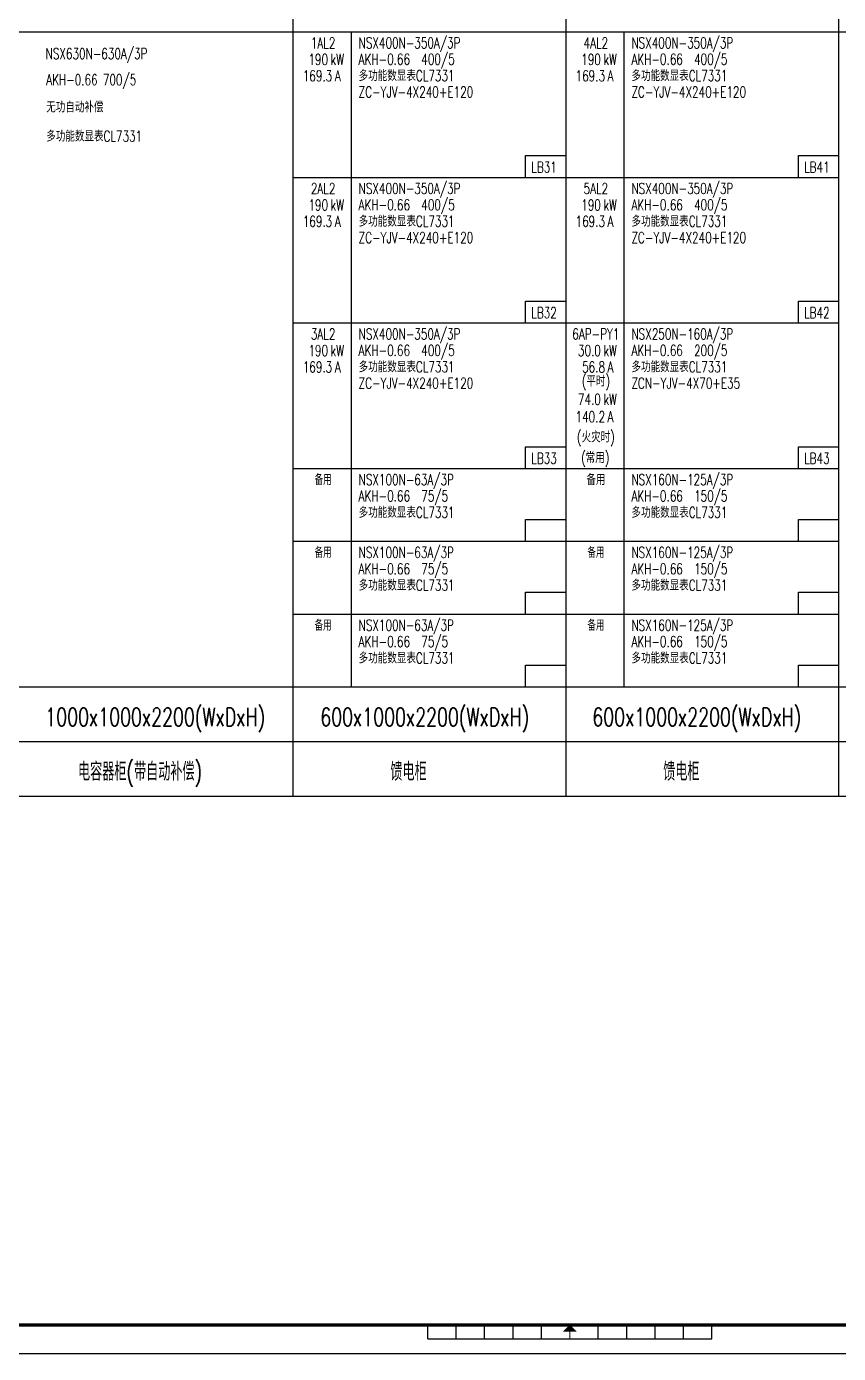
# Model space of a CAD drawing. Extents: x -336391 to 664021, y -458009 to -178412.
# Drawn here: x 213136 to 241708, y -458009 to -411342 of the extents above; entities that cross this region are included whole.
import ezdxf
from ezdxf.enums import TextEntityAlignment as Align

# ---------------------------------------------------------------- set-up
doc = ezdxf.new("R2010")
doc.units = 0
doc.header["$LTSCALE"] = 1000
doc.header["$MEASUREMENT"] = 0
for name, color, linetype in [('A-墙线', 7, 'CONTINUOUS'), ('图框', 7, 'CONTINUOUS'), ('电气-文字', 4, 'CONTINUOUS')]:
    doc.layers.add(name, color=color, linetype=linetype)
doc.styles.add('HZ', font='tjromans.shx', dxfattribs={"width": 0.75, "bigfont": 'tjhztxt.shx'})

# ---------------------------------------------------------------- blocks, each defined once
blk = doc.blocks.new('tk2')
at = {"layer": '图框'}
for p, q in [((55200, 511), (55200, 1011)), ((56200, 511), (56200, 1011)), ((57200, 511), (57200, 1011)), ((58200, 511), (58200, 1011)), ((59200, 511), (59200, 1011)), ((61200, 511), (61200, 1011)), ((62200, 511), (62200, 1011)), ((63200, 511), (63200, 1011)), ((64200, 511), (64200, 1011)), ((65200, 511), (65200, 1011)), ((55200, 511), (65200, 511)), ((0, 0), (118900, 0))]:
    blk.add_line(p, q, dxfattribs=at)
at = {"layer": '图框', "const_width": 120}
blk.add_lwpolyline([(117900, 1000), (117900, 83100), (2500, 83100), (2500, 1000)], close=True, dxfattribs=at)
at = {"layer": '图框', "const_width": 30}
blk.add_lwpolyline([(60200, 761), (60200, 511)], dxfattribs=at)
at = {"layer": '图框'}
blk.add_solid([(60450, 761), (59950, 761), (60200, 1011)], dxfattribs=at)

msp = doc.modelspace()

# ---------------------------------------------------------------- linework, layer by layer
at = {"layer": '电气-文字'}
for p, q in [((222508.1, -382726), (222508.1, -438406)), ((222508.1, -382726), (222508.1, -438406)), ((232108.1, -382726), (232108.1, -438406)), ((241708.1, -382726), (241708.1, -438406)), ((177250.9, -411526), (251308.1, -411526)), ((224556.1, -411526), (224556.1, -434566)), ((234156.1, -411526), (234156.1, -434566)), ((222508.1, -416646), (232108.1, -416646)), ((232108.1, -416646), (241708.1, -416646)), ((232108.1, -416646), (241708.1, -416646)), ((222508.1, -421766), (232108.1, -421766)), ((232108.1, -421766), (241708.1, -421766)), ((222508.1, -426886), (232108.1, -426886)), ((232108.1, -426886), (241708.1, -426886)), ((222508.1, -429446), (232108.1, -429446)), ((232108.1, -429446), (241708.1, -429446)), ((222508.1, -432006), (232108.1, -432006)), ((232108.1, -432006), (241708.1, -432006)), ((177250.9, -434566), (251308.1, -434566)), ((177250.9, -436486), (251308.1, -436486)), ((177250.9, -438406), (251308.1, -438406))]:
    msp.add_line(p, q, dxfattribs=at)
for points in [[(230700.1, -416646), (230700.1, -415878), (232108.1, -415878)], [(240300.1, -416646), (240300.1, -415878), (241708.1, -415878)], [(230700.1, -421766), (230700.1, -420998), (232108.1, -420998)], [(240300.1, -421766), (240300.1, -420998), (241708.1, -420998)], [(230700.1, -426886), (230700.1, -426118), (232108.1, -426118)], [(240300.1, -426886), (240300.1, -426118), (241708.1, -426118)], [(230700.1, -429446), (230700.1, -428678), (232108.1, -428678)], [(240300.1, -429446), (240300.1, -428678), (241708.1, -428678)], [(230700.1, -432006), (230700.1, -431238), (232108.1, -431238)], [(240300.1, -432006), (240300.1, -431238), (241708.1, -431238)], [(230700.1, -434566), (230700.1, -433798), (232108.1, -433798)], [(240300.1, -434566), (240300.1, -433798), (241708.1, -433798)]]:
    msp.add_lwpolyline(points, dxfattribs=at)

# ---------------------------------------------------------------- block references
at = {"layer": 'A-墙线'}
msp.add_blockref('tk2', (172054.8, -458008.9), dxfattribs=at)

# ---------------------------------------------------------------- texts
at = {"layer": '电气-文字', "style": 'HZ', "width": 0.7}
for s, height, p in [('NSX630N-630A/3P', 384, (213809.2, -412489.6)), ('NSX400N-350A/3P', 384, (224823.5, -412108.8)), ('NSX400N-350A/3P', 384, (234423.5, -412108.8)), ('kW', 384, (223837.8, -412690.2)), ('AKH-0.66', 384, (224823.5, -412684.8)), ('400/5', 384, (227026.8, -412684.8)), ('kW', 384, (233437.8, -412690.2)), ('AKH-0.66', 384, (234423.5, -412684.8)), ('400/5', 384, (236626.8, -412684.8)), ('AKH-0.66 700/5', 384, (213829.1, -413405.5, -3072)), ('A', 384, (223983.3, -413266.2)), ('多功能数显表CL7331', 384, (224823.5, -413260.8)), ('A', 384, (233583.3, -413266.2)), ('多功能数显表CL7331', 384, (234423.5, -413260.8)), ('ZC-YJV-4X240+E120', 384, (224823.5, -413836.8)), ('ZC-YJV-4X240+E120', 384, (234423.5, -413836.8)), ('无功自动补偿', 384, (213829.1, -414364.9, -3072)), ('多功能数显表CL7331', 384, (213829.1, -415388.9, -3072)), ('LB31', 384, (230898.4, -416479.4)), ('LB41', 384, (240498.4, -416479.4)), ('NSX400N-350A/3P', 384, (224823.5, -417228.8)), ('NSX400N-350A/3P', 384, (234423.5, -417228.8)), ('kW', 384, (223837.8, -417810.2)), ('AKH-0.66', 384, (224823.5, -417804.8)), ('400/5', 384, (227026.8, -417804.8)), ('kW', 384, (233437.8, -417810.2)), ('AKH-0.66', 384, (234423.5, -417804.8)), ('400/5', 384, (236626.8, -417804.8)), ('A', 384, (223983.3, -418386.2)), ('多功能数显表CL7331', 384, (224823.5, -418380.8)), ('A', 384, (233583.3, -418386.2)), ('多功能数显表CL7331', 384, (234423.5, -418380.8)), ('ZC-YJV-4X240+E120', 384, (224823.5, -418956.8)), ('ZC-YJV-4X240+E120', 384, (234423.5, -418956.8)), ('LB32', 384, (230898.4, -421599.4)), ('LB42', 384, (240498.4, -421599.4)), ('NSX400N-350A/3P', 384, (224823.5, -422348.8)), ('kW', 384, (223837.8, -422930.2)), ('AKH-0.66', 384, (224823.5, -422924.8)), ('400/5', 384, (227026.8, -422924.8)), ('A', 384, (223983.3, -423506.2)), ('多功能数显表CL7331', 384, (224823.5, -423500.8)), ('ZC-YJV-4X240+E120', 384, (224823.5, -424076.8)), ('LB33', 384, (230898.4, -426719.4)), ('LB43', 384, (240498.4, -426719.4)), ('NSX100N-63A/3P', 384, (224823.5, -427468.8)), ('NSX160N-125A/3P', 384, (234423.5, -427468.8)), ('AKH-0.66', 384, (224823.5, -428044.8)), ('75/5', 384, (227026.8, -428044.8)), ('AKH-0.66', 384, (234423.5, -428044.8)), ('150/5', 384, (236626.8, -428044.8)), ('多功能数显表CL7331', 384, (224823.5, -428620.8)), ('多功能数显表CL7331', 384, (234423.5, -428620.8)), ('NSX100N-63A/3P', 384, (224823.5, -430028.8)), ('NSX160N-125A/3P', 384, (234423.5, -430028.8)), ('AKH-0.66', 384, (224823.5, -430604.8)), ('75/5', 384, (227026.8, -430604.8)), ('AKH-0.66', 384, (234423.5, -430604.8)), ('150/5', 384, (236626.8, -430604.8)), ('多功能数显表CL7331', 384, (224823.5, -431180.8)), ('多功能数显表CL7331', 384, (234423.5, -431180.8)), ('NSX100N-63A/3P', 384, (224823.5, -432588.8)), ('NSX160N-125A/3P', 384, (234423.5, -432588.8)), ('AKH-0.66', 384, (224823.5, -433164.8)), ('75/5', 384, (227026.8, -433164.8)), ('AKH-0.66', 384, (234423.5, -433164.8)), ('150/5', 384, (236626.8, -433164.8)), ('多功能数显表CL7331', 384, (224823.5, -433740.8)), ('多功能数显表CL7331', 384, (234423.5, -433740.8)), ('1000x1000x2200(WxDxH)', 640, (213797.6, -435945.7)), ('600x1000x2200(WxDxH)', 640, (223473.3, -435945.7)), ('600x1000x2200(WxDxH)', 640, (233046.1, -435945.7)), ('电容器柜(带自动补偿)', 640, (214948.3, -437865.7)), ('馈电柜', 640, (225942.1, -437865.7)), ('馈电柜', 640, (235542.1, -437865.7))]:
    msp.add_text(s, height=height, dxfattribs=at).set_placement(p)
at = {"layer": '电气-文字', "style": 'HZ'}
for s, width, p in [('1AL2', 0.7, (223571.9, -412108.8)), ('4AL2', 0.7, (233171.9, -412108.8)), ('2AL2', 0.7, (223571.9, -417228.8)), ('5AL2', 0.7, (233171.9, -417228.8)), ('3AL2', 0.7, (223571.9, -422348.8)), ('备用', 0.6, (223571.9, -427468.8)), ('备用', 0.7, (233171.9, -427468.8)), ('备用', 0.6, (223571.9, -430028.8)), ('备用', 0.6, (233171.9, -430028.8)), ('备用', 0.6, (223571.9, -432588.8)), ('备用', 0.6, (233171.9, -432588.8))]:
    msp.add_text(s, height=384, dxfattribs=dict(at, width=width)).set_placement(p, align=Align.CENTER)
at = {"layer": '电气-文字', "style": 'HZ', "width": 0.7}
for s, p in [('190', (223748, -412690.2)), ('190', (233348, -412690.2)), ('169.3', (223893.5, -413266.2)), ('169.3', (233493.5, -413266.2)), ('190', (223748, -417810.2)), ('190', (233348, -417810.2)), ('169.3', (223893.5, -418386.2)), ('169.3', (233493.5, -418386.2)), ('190', (223748, -422930.2)), ('169.3', (223893.5, -423506.2))]:
    msp.add_text(s, height=384, dxfattribs=at).set_placement(p, align=Align.RIGHT)
at = {"layer": '电气-文字', "color": 3, "style": 'HZ', "width": 0.7}
for s, p in [('6AP-PY1', (233171.9, -422348.8)), ('(平时)', (233171.9, -424003.5)), ('(火灾时)', (233171.9, -425967.4)), ('(常用)', (233147.6, -426694.7))]:
    msp.add_text(s, height=384, dxfattribs=at).set_placement(p, align=Align.CENTER)
for s, p in [('NSX250N-160A/3P', (234423.5, -422348.8)), ('kW', (233437.8, -422930.2)), ('AKH-0.66', (234423.5, -422924.8)), ('200/5', (236626.8, -422924.8)), ('A', (233583.3, -423506.2)), ('多功能数显表CL7331', (234423.5, -423500.8)), ('ZCN-YJV-4X70+E35', (234423.5, -424076.8)), ('kW', (233437.8, -424645.6)), ('A', (233583.3, -425258.1))]:
    msp.add_text(s, height=384, dxfattribs=at).set_placement(p)
for s, p in [('30.0', (233348, -422930.2)), ('56.8', (233493.5, -423506.2)), ('74.0', (233348, -424645.6)), ('140.2', (233493.5, -425258.1))]:
    msp.add_text(s, height=384, dxfattribs=at).set_placement(p, align=Align.RIGHT)

doc.saveas('drawing.dxf')
